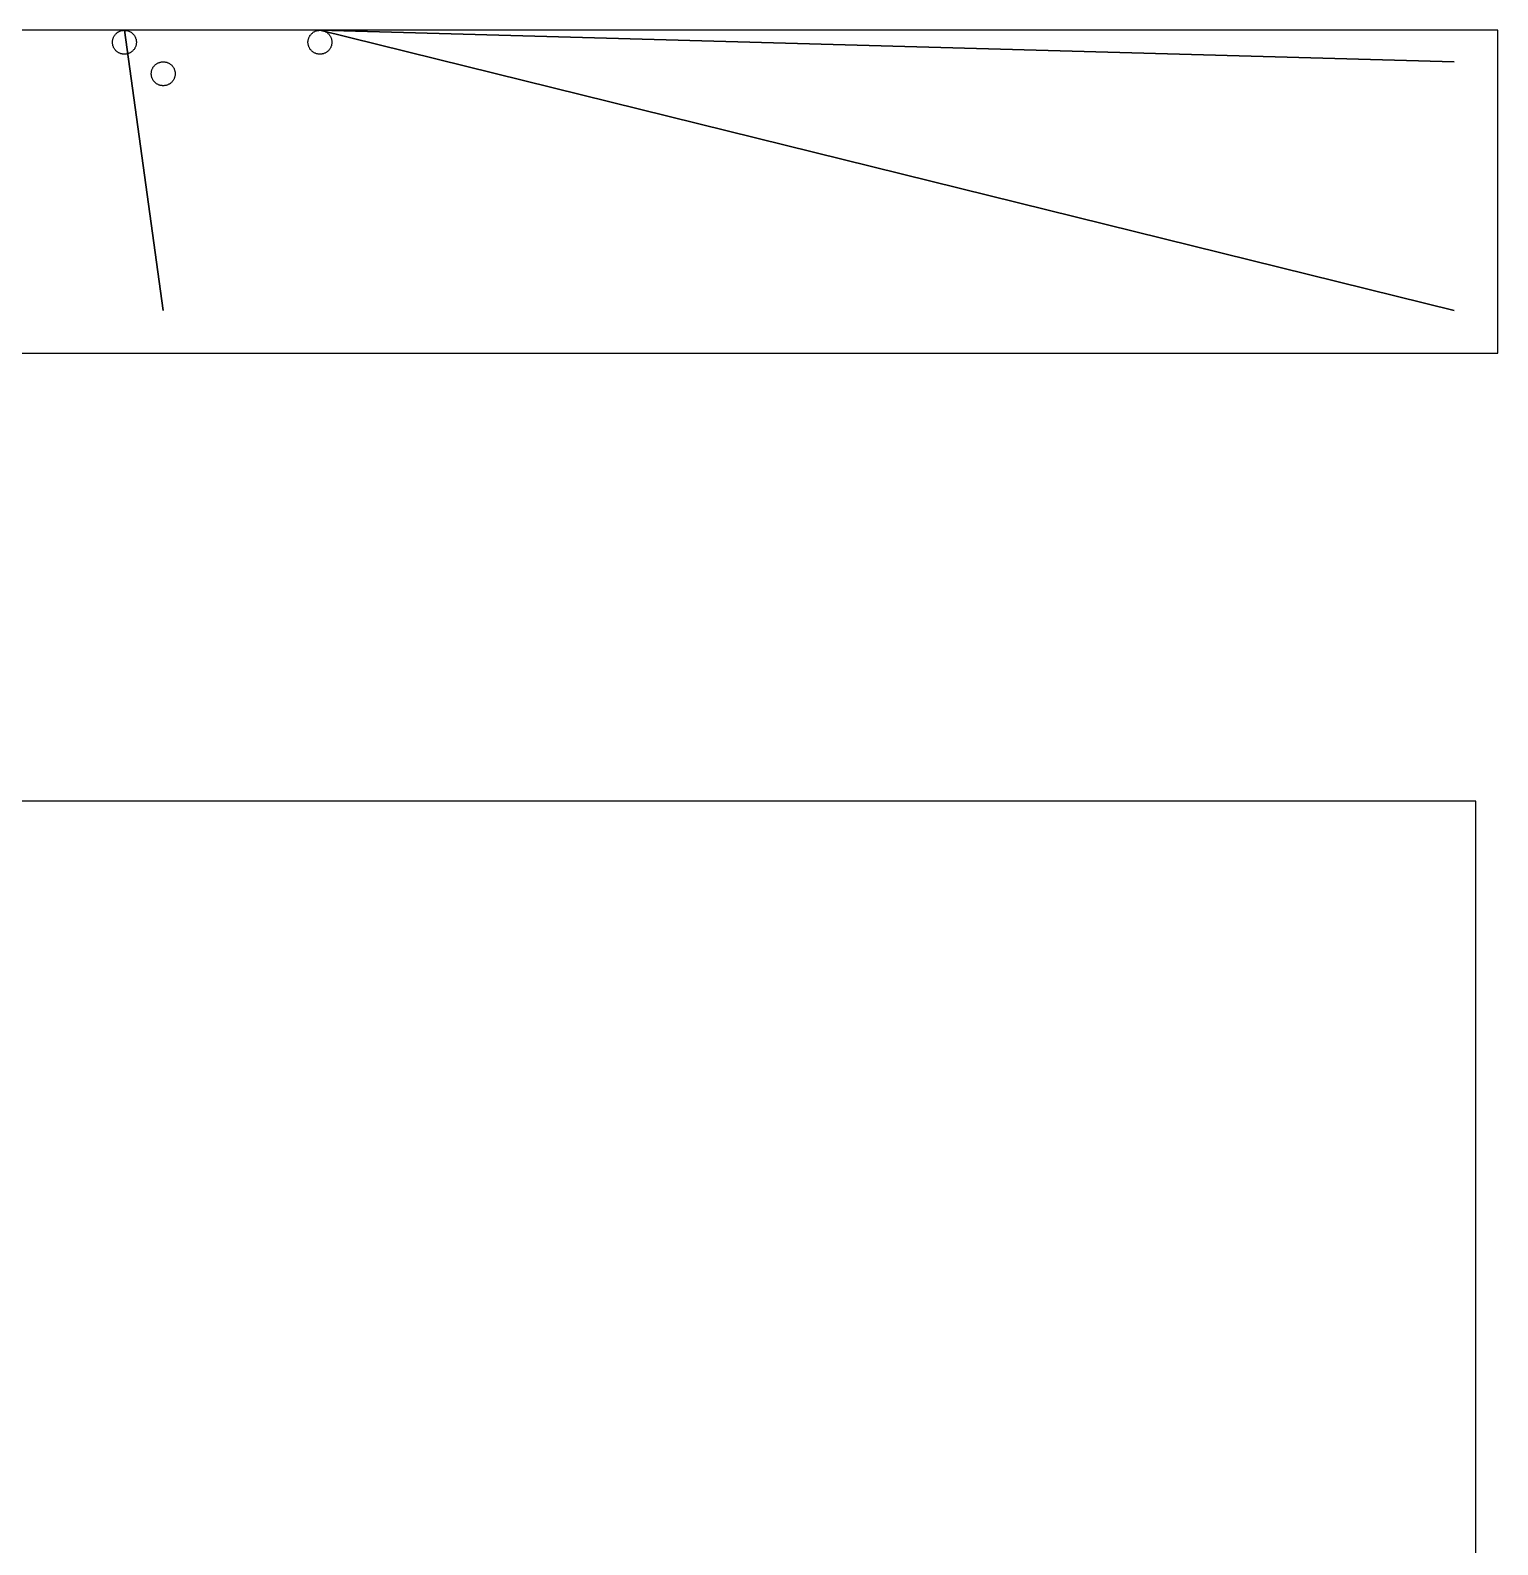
# Model space of a CAD drawing. Extents: x -29462 to 42578, y -23213 to 32194.
# Drawn here: x 27566 to 42578, y 16704 to 32194 of the extents above; entities that cross this region are included whole.
import ezdxf

# ---------------------------------------------------------------- set-up
doc = ezdxf.new("R2010")
doc.units = 0

msp = doc.modelspace()

# ---------------------------------------------------------------- linework, layer by layer
at = {"layer": 'Layer 1'}
for p, q in [((42577.9, 32194.4), (17321.4, 32194.4)), ((28407.0141, 32072.2142), (28407.163765, 32078.259488)), ((28407.163121, 32066.15417), (28407.0141, 32072.2142)), ((28407.609643, 32060.135424), (28407.163121, 32066.15417)), ((28407.163765, 32078.259488), (28407.609993, 32084.263781)), ((28407.609993, 32084.263781), (28408.34863, 32090.217144)), ((28408.34863, 32090.217144), (28409.375525, 32096.109642)), ((28409.375525, 32096.109642), (28410.686524, 32101.931342)), ((28410.686524, 32101.931342), (28412.277476, 32107.67231)), ((28412.277476, 32107.67231), (28414.144227, 32113.322612)), ((28414.144227, 32113.322612), (28416.282625, 32118.872313)), ((28416.282625, 32118.872313), (28418.688518, 32124.311478)), ((28418.688518, 32124.311478), (28421.357752, 32129.630176)), ((28421.357752, 32129.630176), (28424.286176, 32134.81847)), ((28424.286176, 32134.81847), (28427.469637, 32139.866427)), ((28427.469637, 32139.866427), (28430.903983, 32144.764112)), ((28430.903983, 32144.764112), (28434.58506, 32149.501592)), ((28434.58506, 32149.501592), (28438.508717, 32154.068933)), ((28438.508717, 32154.068933), (28442.6708, 32158.4562)), ((28442.6708, 32158.4562), (28447.044406, 32162.63253)), ((28447.044406, 32162.63253), (28451.598896, 32166.570949)), ((28451.598896, 32166.570949), (28456.324348, 32170.2673)), ((28456.324348, 32170.2673), (28461.210837, 32173.717425)), ((28461.210837, 32173.717425), (28466.248443, 32176.917167)), ((28466.248443, 32176.917167), (28471.427241, 32179.86237)), ((28471.427241, 32179.86237), (28476.73731, 32182.548875)), ((28476.73731, 32182.548875), (28482.168725, 32184.972525)), ((28482.168725, 32184.972525), (28487.711565, 32187.129164)), ((28487.711565, 32187.129164), (28493.355905, 32189.014634)), ((28493.355905, 32189.014634), (28499.091825, 32190.624777)), ((28499.091825, 32190.624777), (28504.9094, 32191.955438)), ((28504.9094, 32191.955438), (28510.798708, 32193.002457)), ((28510.798708, 32193.002457), (28516.749826, 32193.761679)), ((28516.749826, 32193.761679), (28522.752831, 32194.228946)), ((28522.752831, 32194.228946), (28528.7978, 32194.4001)), ((28528.7978, 32194.4001), (28925.7904, 29328.1542)), ((28925.7904, 29328.1542), (28529.2, 32194.4)), ((28529.2, 32194.4), (28535.260142, 32194.250929)), ((28535.260142, 32194.250929), (28541.278965, 32193.804375)), ((28541.278965, 32193.804375), (28547.246486, 32193.064464)), ((28547.246486, 32193.064464), (28553.152723, 32192.035325)), ((28553.152723, 32192.035325), (28558.987697, 32190.721086)), ((28558.987697, 32190.721086), (28564.741424, 32189.125874)), ((28564.741424, 32189.125874), (28570.403923, 32187.253818)), ((28570.403923, 32187.253818), (28575.965212, 32185.109045)), ((28575.965212, 32185.109045), (28581.415311, 32182.695683)), ((28581.415311, 32182.695683), (28586.744237, 32180.017859)), ((28586.744237, 32180.017859), (28591.942009, 32177.079703)), ((28591.942009, 32177.079703), (28596.998645, 32173.885342)), ((28596.998645, 32173.885342), (28601.904164, 32170.438903)), ((28601.904164, 32170.438903), (28606.648584, 32166.744514)), ((28606.648584, 32166.744514), (28611.221923, 32162.806304)), ((28611.221923, 32162.806304), (28615.6142, 32158.6284)), ((28615.6142, 32158.6284), (28619.794389, 32154.237948)), ((28619.794389, 32154.237948), (28623.735328, 32149.665954)), ((28623.735328, 32149.665954), (28627.432831, 32144.922452)), ((28627.432831, 32144.922452), (28630.882713, 32140.017472)), ((28630.882713, 32140.017472), (28634.080786, 32134.961047)), ((28634.080786, 32134.961047), (28637.022866, 32129.76321)), ((28637.022866, 32129.76321), (28639.704766, 32124.433992)), ((28639.704766, 32124.433992), (28642.1223, 32118.983425)), ((28642.1223, 32118.983425), (28644.271283, 32113.421542)), ((28644.271283, 32113.421542), (28646.147528, 32107.758375)), ((28646.147528, 32107.758375), (28647.74685, 32102.003955)), ((28647.74685, 32102.003955), (28649.065062, 32096.168316)), ((28649.065062, 32096.168316), (28650.09798, 32090.261488)), ((28650.09798, 32090.261488), (28650.841416, 32084.293505)), ((28650.841416, 32084.293505), (28651.291184, 32078.274398)), ((28651.293229, 32066.152476), (28650.846318, 32060.132512)), ((28651.291184, 32078.274398), (28651.4431, 32072.2142)), ((28651.4431, 32072.2142), (28651.293229, 32066.152476)), ((30407.0568, 32072.2142), (30407.206452, 32078.259442)), ((30407.0568, 32072.2142), (30407.206452, 32078.259393)), ((30407.206347, 32066.152556), (30407.0568, 32072.2142)), ((30407.206347, 32066.152538), (30407.0568, 32072.2142)), ((30407.654331, 32060.132647), (30407.206347, 32066.152556)), ((30407.654331, 32060.132614), (30407.206347, 32066.152538)), ((30407.206452, 32078.259442), (30407.652644, 32084.263707)), ((30407.206452, 32078.259393), (30407.652644, 32084.263621)), ((30407.652644, 32084.263707), (30408.39123, 32090.217059)), ((30407.652644, 32084.263621), (30408.39123, 32090.216947)), ((30408.39123, 32090.217059), (30409.418061, 32096.109559)), ((30408.39123, 32090.216947), (30409.418061, 32096.109431)), ((30409.418061, 32096.109559), (30410.728992, 32101.931273)), ((30409.418061, 32096.109431), (30410.728992, 32101.931137)), ((30410.728992, 32101.931273), (30412.319875, 32107.672263)), ((30410.728992, 32101.931137), (30412.319875, 32107.672126)), ((30412.319875, 32107.672263), (30414.186564, 32113.322592)), ((30412.319875, 32107.672126), (30414.186564, 32113.322459)), ((30414.186564, 32113.322592), (30416.324912, 32118.872325)), ((30414.186564, 32113.322459), (30416.324912, 32118.8722)), ((30416.324912, 32118.872325), (30418.730773, 32124.311524)), ((30416.324912, 32118.8722), (30418.730773, 32124.311409)), ((30418.730773, 32124.311524), (30421.399998, 32129.630253)), ((30418.730773, 32124.311409), (30421.399998, 32129.630149)), ((30421.399998, 32129.630253), (30424.328442, 32134.818575)), ((30421.399998, 32129.630149), (30424.328442, 32134.818482)), ((30424.328442, 32134.818575), (30427.511958, 32139.866553)), ((30424.328442, 32134.818482), (30427.511958, 32139.866469)), ((30427.511958, 32139.866553), (30430.946398, 32144.764252)), ((30427.511958, 32139.866469), (30430.946398, 32144.764172)), ((30430.946398, 32144.764252), (30434.627617, 32149.501733)), ((30430.946398, 32144.764172), (30434.627617, 32149.501654)), ((30434.627617, 32149.501733), (30438.551466, 32154.069062)), ((30434.627617, 32149.501654), (30438.551466, 32154.068976)), ((30438.551466, 32154.069062), (30442.7138, 32158.4563)), ((30438.551466, 32154.068976), (30442.7138, 32158.4562)), ((30442.7138, 32158.4563), (30447.086744, 32162.632587)), ((30442.7138, 32158.4562), (30447.086744, 32162.632524)), ((30447.086744, 32162.632587), (30451.640802, 32166.570955)), ((30447.086744, 32162.632524), (30451.640802, 32166.570925)), ((30451.640802, 32166.570955), (30456.366023, 32170.267248)), ((30451.640802, 32166.570925), (30456.366023, 32170.267248)), ((30456.366023, 32170.267248), (30461.252455, 32173.717341)), ((30456.366023, 32170.267248), (30461.252455, 32173.717313)), ((30461.252455, 32173.717341), (30466.290144, 32176.917046)), ((30461.252455, 32173.717313), (30466.290144, 32176.916994)), ((30466.290144, 32176.917046), (30471.469139, 32179.862211)), ((30466.290144, 32176.916994), (30471.469139, 32179.862139)), ((30471.469139, 32179.862211), (30476.779488, 32182.548681)), ((30471.469139, 32179.862139), (30476.779488, 32182.548592)), ((30476.779488, 32182.548681), (30482.211237, 32184.9723)), ((30476.779488, 32182.548592), (30482.211237, 32184.9722)), ((30482.211237, 32184.9723), (30487.754436, 32187.128915)), ((30482.211237, 32184.9722), (30487.754436, 32187.128808)), ((30487.754436, 32187.128915), (30493.399131, 32189.01437)), ((30487.754436, 32187.128808), (30493.399131, 32189.014261)), ((30493.399131, 32189.01437), (30499.13537, 32190.624511)), ((30493.399131, 32189.014261), (30499.13537, 32190.624406)), ((30499.13537, 32190.624511), (30504.953202, 32191.955184)), ((30499.13537, 32190.624406), (30504.953202, 32191.955088)), ((30504.953202, 32191.955184), (30510.842672, 32193.002234)), ((30504.953202, 32191.955088), (30510.842672, 32193.002152)), ((30510.842672, 32193.002234), (30516.793831, 32193.761507)), ((30510.842672, 32193.002152), (30516.793831, 32193.761445)), ((30516.793831, 32193.761507), (30522.796724, 32194.228847)), ((30516.793831, 32193.761445), (30522.796724, 32194.228813)), ((30522.796724, 32194.228813), (30528.8414, 32194.4001)), ((30522.796724, 32194.228847), (30528.8414, 32194.4001)), ((30528.8414, 32194.4001), (42133.2, 31872)), ((30528.8414, 32194.4001), (42133.1904, 29328.1542)), ((42133.2, 31872), (30529.3, 32194.4)), ((30529.3, 32194.4), (30535.359832, 32194.250988)), ((42133.1904, 29328.1542), (30529.3, 32194.4)), ((30529.3, 32194.4), (30535.359832, 32194.250929)), ((30535.359832, 32194.250988), (30541.378396, 32193.804476)), ((30535.359832, 32194.250929), (30541.378396, 32193.804375)), ((30541.378396, 32193.804476), (30547.345705, 32193.064596)), ((30541.378396, 32193.804375), (30547.345705, 32193.064464)), ((30547.345705, 32193.064596), (30553.251773, 32192.035476)), ((30547.345705, 32193.064464), (30553.251773, 32192.035325)), ((30553.251773, 32192.035476), (30559.086615, 32190.721245)), ((30553.251773, 32192.035325), (30559.086615, 32190.721086)), ((30559.086615, 32190.721245), (30564.840242, 32189.126034)), ((30559.086615, 32190.721086), (30564.840242, 32189.125874)), ((30564.840242, 32189.126034), (30570.50267, 32187.253973)), ((30564.840242, 32189.125874), (30570.50267, 32187.253818)), ((30570.50267, 32187.253973), (30576.063912, 32185.109189)), ((30570.50267, 32187.253818), (30576.063912, 32185.109045)), ((30576.063912, 32185.109189), (30581.513982, 32182.695814)), ((30576.063912, 32185.109045), (30581.513982, 32182.695683)), ((30581.513982, 32182.695814), (30586.842894, 32180.017977)), ((30581.513982, 32182.695683), (30586.842894, 32180.017859)), ((30586.842894, 32180.017977), (30592.04066, 32177.079807)), ((30586.842894, 32180.017859), (30592.04066, 32177.079703)), ((30592.04066, 32177.079807), (30597.097295, 32173.885434)), ((30592.04066, 32177.079703), (30597.097295, 32173.885342)), ((30597.097295, 32173.885434), (30602.002813, 32170.438987)), ((30597.097295, 32173.885342), (30602.002813, 32170.438903)), ((30602.002813, 32170.438987), (30606.747228, 32166.744596)), ((30602.002813, 32170.438903), (30606.747228, 32166.744514)), ((30606.747228, 32166.744596), (30611.320552, 32162.80639)), ((30606.747228, 32166.744514), (30611.320552, 32162.806304)), ((30611.320552, 32162.80639), (30615.7128, 32158.6285)), ((30611.320552, 32162.806304), (30615.7128, 32158.6284)), ((30615.7128, 32158.6285), (30619.892953, 32154.238031)), ((30615.7128, 32158.6284), (30619.892953, 32154.237948)), ((30619.892953, 32154.238031), (30623.833894, 32149.666025)), ((30619.892953, 32154.237948), (30623.833894, 32149.665954)), ((30623.833894, 32149.666025), (30627.531433, 32144.922514)), ((30623.833894, 32149.665954), (30627.531433, 32144.922452)), ((30627.531433, 32144.922514), (30630.981378, 32140.017528)), ((30627.531433, 32144.922452), (30630.981378, 32140.017472)), ((30630.981378, 32140.017528), (30634.17954, 32134.9611)), ((30630.981378, 32140.017472), (30634.17954, 32134.961047)), ((30634.17954, 32134.9611), (30637.121729, 32129.763261)), ((30634.17954, 32134.961047), (30637.121729, 32129.76321)), ((30637.121729, 32129.763261), (30639.803754, 32124.434042)), ((30637.121729, 32129.76321), (30639.803754, 32124.433992)), ((30639.803754, 32124.434042), (30642.221425, 32118.983475)), ((30639.803754, 32124.433992), (30642.221425, 32118.983425)), ((30642.221425, 32118.983475), (30644.370551, 32113.421592)), ((30642.221425, 32118.983425), (30644.370551, 32113.421542)), ((30644.370551, 32113.421592), (30646.246943, 32107.758424)), ((30644.370551, 32113.421542), (30646.246943, 32107.758375)), ((30646.246943, 32107.758424), (30647.846409, 32102.004002)), ((30646.246943, 32107.758375), (30647.846409, 32102.003955)), ((30647.846409, 32102.004002), (30649.164759, 32096.168359)), ((30647.846409, 32102.003955), (30649.164759, 32096.168316)), ((30649.164759, 32096.168359), (30650.197804, 32090.261526)), ((30649.164759, 32096.168316), (30650.197804, 32090.261488)), ((30650.197804, 32090.261526), (30650.941353, 32084.293534)), ((30650.197804, 32090.261488), (30650.941353, 32084.293505)), ((30650.941353, 32084.293534), (30651.391215, 32078.274415)), ((30650.941353, 32084.293505), (30651.391215, 32078.274398)), ((30651.393325, 32066.152476), (30650.946406, 32060.132512)), ((30651.393325, 32066.152473), (30650.946406, 32060.132504)), ((30651.391215, 32078.274415), (30651.5432, 32072.2142)), ((30651.391215, 32078.274398), (30651.5432, 32072.2142)), ((30651.5432, 32072.2142), (30651.393325, 32066.152473)), ((30651.5432, 32072.2142), (30651.393325, 32066.152476)), ((42577.9, 28890.6), (42577.9, 32194.4)), ((28408.349534, 32054.167949), (28407.609643, 32060.135424)), ((28409.378666, 32048.26173), (28408.349534, 32054.167949)), ((28410.692906, 32042.426753), (28409.378666, 32048.26173)), ((28412.288125, 32036.673005), (28410.692906, 32042.426753)), ((28414.160191, 32031.010471), (28412.288125, 32036.673005)), ((28416.304975, 32025.449137), (28414.160191, 32031.010471)), ((28418.718346, 32019.99899), (28416.304975, 32025.449137)), ((28421.396172, 32014.670015), (28418.718346, 32019.99899)), ((28424.334325, 32009.472199), (28421.396172, 32014.670015)), ((28427.528672, 32004.415527), (28424.334325, 32009.472199)), ((28430.975084, 31999.509985), (28427.528672, 32004.415527)), ((28434.669429, 31994.765559), (28430.975084, 31999.509985)), ((28438.607578, 31990.192235), (28434.669429, 31994.765559)), ((28442.7854, 31985.8), (28438.607578, 31990.192235)), ((28447.175835, 31981.619808), (28442.7854, 31985.8)), ((28451.747813, 31977.678861), (28447.175835, 31981.619808)), ((28456.491305, 31973.981346), (28451.747813, 31977.678861)), ((28461.396277, 31970.53145), (28456.491305, 31973.981346)), ((28466.452697, 31967.33336), (28461.396277, 31970.53145)), ((28471.650536, 31964.391264), (28466.452697, 31967.33336)), ((28476.97976, 31961.709348), (28471.650536, 31964.391264)), ((28482.430337, 31959.291799), (28476.97976, 31961.709348)), ((28487.992238, 31957.142806), (28482.430337, 31959.291799)), ((28493.655428, 31955.266554), (28487.992238, 31957.142806)), ((28499.409878, 31953.667231), (28493.655428, 31955.266554)), ((28505.245555, 31952.349024), (28499.409878, 31953.667231)), ((28511.152427, 31951.316121), (28505.245555, 31952.349024)), ((28517.120463, 31950.572707), (28511.152427, 31951.316121)), ((28523.139631, 31950.122971), (28517.120463, 31950.572707)), ((28529.1999, 31949.9711), (28523.139631, 31950.122971)), ((28535.262009, 31950.120626), (28529.1999, 31949.9711)), ((28541.283575, 31950.568588), (28535.262009, 31950.120626)), ((28547.254496, 31951.310745), (28541.283575, 31950.568588)), ((28553.164672, 31952.342852), (28547.254496, 31951.310745)), ((28559.003999, 31953.660667), (28553.164672, 31952.342852)), ((28564.762377, 31955.259948), (28559.003999, 31953.660667)), ((28570.429703, 31957.136453), (28564.762377, 31955.259948)), ((28575.995875, 31959.285938), (28570.429703, 31957.136453)), ((28581.450792, 31961.70416), (28575.995875, 31959.285938)), ((28586.784351, 31964.386878), (28581.450792, 31961.70416)), ((28591.986451, 31967.329849), (28586.784351, 31964.386878)), ((28597.046991, 31970.52883), (28591.986451, 31967.329849)), ((28601.955867, 31973.979578), (28597.046991, 31970.52883)), ((28606.702979, 31977.677851), (28601.955867, 31973.979578)), ((28611.278223, 31981.619406), (28606.702979, 31977.677851)), ((28615.6715, 31985.8), (28611.278223, 31981.619406)), ((28619.851139, 31990.192418), (28615.6715, 31985.8)), ((28623.790515, 31994.765649), (28619.851139, 31990.192418)), ((28627.485572, 31999.509762), (28623.790515, 31994.765649)), ((28630.932255, 32004.414823), (28627.485572, 31999.509762)), ((28634.126508, 32009.470902), (28630.932255, 32004.414823)), ((28637.064277, 32014.668064), (28634.126508, 32009.470902)), ((28639.741505, 32019.996379), (28637.064277, 32014.668064)), ((28642.154138, 32025.445912), (28639.741505, 32019.996379)), ((28644.298119, 32031.006733), (28642.154138, 32025.445912)), ((28646.169394, 32036.668909), (28644.298119, 32031.006733)), ((28647.763906, 32042.422507), (28646.169394, 32036.668909)), ((28649.077602, 32048.257595), (28647.763906, 32042.422507)), ((28650.106424, 32054.164241), (28649.077602, 32048.257595)), ((28650.846318, 32060.132512), (28650.106424, 32054.164241)), ((30408.396507, 32054.164409), (30407.654331, 32060.132647)), ((30408.396507, 32054.164364), (30407.654331, 32060.132614)), ((30409.428628, 32048.257777), (30408.396507, 32054.164409)), ((30409.428628, 32048.257722), (30408.396507, 32054.164364)), ((30410.746449, 32042.422685), (30409.428628, 32048.257777)), ((30410.746449, 32042.422624), (30409.428628, 32048.257722)), ((30412.345724, 32036.669071), (30410.746449, 32042.422685)), ((30412.345724, 32036.669006), (30410.746449, 32042.422624)), ((30414.222206, 32031.006868), (30412.345724, 32036.669071)), ((30414.222206, 32031.006803), (30412.345724, 32036.669006)), ((30416.37165, 32025.446013), (30414.222206, 32031.006868)), ((30416.37165, 32025.44595), (30414.222206, 32031.006803)), ((30418.78981, 32019.996439), (30416.37165, 32025.446013)), ((30418.78981, 32019.996383), (30416.37165, 32025.44595)), ((30421.472439, 32014.668084), (30418.78981, 32019.996439)), ((30421.472439, 32014.668038), (30418.78981, 32019.996383)), ((30424.415291, 32009.470881), (30421.472439, 32014.668084)), ((30424.415291, 32009.470849), (30421.472439, 32014.668038)), ((30427.614122, 32004.414767), (30424.415291, 32009.470881)), ((30427.614122, 32004.414753), (30424.415291, 32009.470849)), ((30431.064684, 31999.509677), (30427.614122, 32004.414767)), ((30431.064684, 31999.509685), (30427.614122, 32004.414753)), ((30434.762732, 31994.765579), (30431.064684, 31999.509685)), ((30434.762732, 31994.765545), (30431.064684, 31999.509677)), ((30438.704019, 31990.192373), (30434.762732, 31994.765579)), ((30438.704019, 31990.192308), (30434.762732, 31994.765545)), ((30442.8843, 31985.8), (30438.704019, 31990.192373)), ((30442.8843, 31985.7999), (30438.704019, 31990.192308)), ((30447.276435, 31981.619406), (30442.8843, 31985.8)), ((30447.276435, 31981.619331), (30442.8843, 31985.7999)), ((30451.849484, 31977.677851), (30447.276435, 31981.619406)), ((30451.849484, 31977.677813), (30447.276435, 31981.619331)), ((30456.593506, 31973.97958), (30451.849484, 31977.677851)), ((30456.593506, 31973.979585), (30451.849484, 31977.677813)), ((30461.498556, 31970.528886), (30456.593506, 31973.979585)), ((30461.498556, 31970.528833), (30456.593506, 31973.97958)), ((30466.554692, 31967.329957), (30461.498556, 31970.528886)), ((30466.554692, 31967.329853), (30461.498556, 31970.528833)), ((30471.751969, 31964.387037), (30466.554692, 31967.329957)), ((30471.751969, 31964.386884), (30466.554692, 31967.329853)), ((30477.080444, 31961.704365), (30471.751969, 31964.387037)), ((30477.080444, 31961.704167), (30471.751969, 31964.386884)), ((30482.530175, 31959.28618), (30477.080444, 31961.704365)), ((30482.530175, 31959.285945), (30477.080444, 31961.704167)), ((30488.091217, 31957.136723), (30482.530175, 31959.28618)), ((30488.091217, 31957.136461), (30482.530175, 31959.285945)), ((30493.753628, 31955.260232), (30488.091217, 31957.136723)), ((30493.753628, 31955.259957), (30488.091217, 31957.136461)), ((30499.507464, 31953.660948), (30493.753628, 31955.260232)), ((30499.507464, 31953.660676), (30493.753628, 31955.259957)), ((30505.342781, 31952.343109), (30499.507464, 31953.660948)), ((30505.342781, 31952.34286), (30499.507464, 31953.660676)), ((30511.249637, 31951.310955), (30505.342781, 31952.343109)), ((30511.249637, 31951.310752), (30505.342781, 31952.34286)), ((30517.218087, 31950.568726), (30511.249637, 31951.310955)), ((30517.218087, 31950.568594), (30511.249637, 31951.310752)), ((30523.23819, 31950.120661), (30517.218087, 31950.568726)), ((30523.23819, 31950.120629), (30517.218087, 31950.568594)), ((30529.3, 31949.971), (30523.23819, 31950.120661)), ((30529.3, 31949.9711), (30523.23819, 31950.120629)), ((30535.361927, 31950.120626), (30529.3, 31949.9711)), ((30535.361927, 31950.12051), (30529.3, 31949.971)), ((30541.383359, 31950.568588), (30535.361927, 31950.120626)), ((30541.383359, 31950.56846), (30535.361927, 31950.12051)), ((30547.354188, 31951.310745), (30541.383359, 31950.568588)), ((30547.354188, 31951.310607), (30541.383359, 31950.56846)), ((30553.264308, 31952.342852), (30547.354188, 31951.310745)), ((30553.264308, 31952.342709), (30547.354188, 31951.310607)), ((30559.103612, 31953.660667), (30553.264308, 31952.342852)), ((30559.103612, 31953.660523), (30553.264308, 31952.342709)), ((30564.861994, 31955.259948), (30559.103612, 31953.660667)), ((30564.861994, 31955.259804), (30559.103612, 31953.660523)), ((30570.529346, 31957.136453), (30564.861994, 31955.259948)), ((30570.529346, 31957.136311), (30564.861994, 31955.259804)), ((30576.095562, 31959.285938), (30570.529346, 31957.136453)), ((30576.095562, 31959.2858), (30570.529346, 31957.136311)), ((30581.550536, 31961.70416), (30576.095562, 31959.285938)), ((30581.550536, 31961.704028), (30576.095562, 31959.2858)), ((30586.884161, 31964.386878), (30581.550536, 31961.70416)), ((30586.884161, 31964.386752), (30581.550536, 31961.704028)), ((30592.08633, 31967.329849), (30586.884161, 31964.386878)), ((30592.08633, 31967.329729), (30586.884161, 31964.386752)), ((30597.146936, 31970.52883), (30592.08633, 31967.329849)), ((30597.146936, 31970.528716), (30592.08633, 31967.329729)), ((30602.055873, 31973.979578), (30597.146936, 31970.52883)), ((30602.055873, 31973.979469), (30597.146936, 31970.528716)), ((30606.803033, 31977.677851), (30602.055873, 31973.979578)), ((30606.803033, 31977.677746), (30602.055873, 31973.979469)), ((30611.378311, 31981.619406), (30606.803033, 31977.677851)), ((30611.378311, 31981.619304), (30606.803033, 31977.677746)), ((30615.7716, 31985.8), (30611.378311, 31981.619406)), ((30615.7716, 31985.7999), (30611.378311, 31981.619304)), ((30619.95119, 31990.192418), (30615.7716, 31985.8)), ((30619.95119, 31990.192302), (30615.7716, 31985.7999)), ((30623.890529, 31994.765649), (30619.95119, 31990.192418)), ((30623.890529, 31994.765525), (30619.95119, 31990.192302)), ((30627.58556, 31999.509762), (30623.890529, 31994.765649)), ((30627.58556, 31999.509634), (30623.890529, 31994.765525)), ((30631.032228, 32004.414823), (30627.58556, 31999.509762)), ((30631.032228, 32004.414697), (30627.58556, 31999.509634)), ((30634.226475, 32009.470902), (30631.032228, 32004.414823)), ((30634.226475, 32009.470781), (30631.032228, 32004.414697)), ((30637.164245, 32014.668064), (30634.226475, 32009.470902)), ((30637.164245, 32014.667952), (30634.226475, 32009.470781)), ((30639.84148, 32019.996379), (30637.164245, 32014.668064)), ((30639.84148, 32019.996278), (30637.164245, 32014.667952)), ((30642.254125, 32025.445912), (30639.84148, 32019.996379)), ((30642.254125, 32025.445825), (30639.84148, 32019.996278)), ((30644.398122, 32031.006733), (30642.254125, 32025.445912)), ((30644.398122, 32031.00666), (30642.254125, 32025.445825)), ((30646.269414, 32036.668909), (30644.398122, 32031.006733)), ((30646.269414, 32036.668851), (30644.398122, 32031.00666)), ((30647.863946, 32042.422507), (30646.269414, 32036.668909)), ((30647.863946, 32042.422464), (30646.269414, 32036.668851)), ((30649.177659, 32048.257595), (30647.863946, 32042.422507)), ((30649.177659, 32048.257566), (30647.863946, 32042.422464)), ((30650.206498, 32054.164241), (30649.177659, 32048.257595)), ((30650.206498, 32054.164223), (30649.177659, 32048.257566)), ((30650.946406, 32060.132512), (30650.206498, 32054.164241)), ((30650.946406, 32060.132504), (30650.206498, 32054.164223)), ((28804.016854, 31749.8142), (28804.166519, 31755.859525)), ((28804.166519, 31755.859525), (28804.612747, 31761.863851)), ((28804.612747, 31761.863851), (28805.351384, 31767.817244)), ((28805.351384, 31767.817244), (28806.378279, 31773.70977)), ((28806.378279, 31773.70977), (28807.689278, 31779.531495)), ((28807.689278, 31779.531495), (28809.28023, 31785.272483)), ((28809.28023, 31785.272483), (28811.146981, 31790.9228)), ((28811.146981, 31790.9228), (28813.285379, 31796.472513)), ((28813.285379, 31796.472513), (28815.691272, 31801.911685)), ((28815.691272, 31801.911685), (28818.360506, 31807.230385)), ((28818.360506, 31807.230385), (28821.28893, 31812.418675)), ((28821.28893, 31812.418675), (28824.472391, 31817.466623)), ((28824.472391, 31817.466623), (28827.906737, 31822.364294)), ((28827.906737, 31822.364294), (28831.587814, 31827.101754)), ((28831.587814, 31827.101754), (28835.511471, 31831.669067)), ((28835.511471, 31831.669067), (28839.673554, 31836.0563)), ((28839.673554, 31836.0563), (28844.04716, 31840.232613)), ((28844.04716, 31840.232613), (28848.60165, 31844.171016)), ((28848.60165, 31844.171016), (28853.327102, 31847.867354)), ((28853.327102, 31847.867354), (28858.213591, 31851.317467)), ((28858.213591, 31851.317467), (28863.251197, 31854.5172)), ((28863.251197, 31854.5172), (28868.429995, 31857.462394)), ((28868.429995, 31857.462394), (28873.740064, 31860.148892)), ((28873.740064, 31860.148892), (28879.171479, 31862.572538)), ((28879.171479, 31862.572538), (28884.714319, 31864.729172)), ((28884.714319, 31864.729172), (28890.358659, 31866.614639)), ((28890.358659, 31866.614639), (28896.094579, 31868.22478)), ((28896.094579, 31868.22478), (28901.912154, 31869.555439)), ((28901.912154, 31869.555439), (28907.801462, 31870.602458)), ((28907.801462, 31870.602458), (28913.75258, 31871.361679)), ((28913.75258, 31871.361679), (28919.755585, 31871.828946)), ((28919.755585, 31871.828946), (28925.800554, 31872.0001)), ((28925.800554, 31872.0001), (28925.8, 31872)), ((28925.8, 31872), (28926.202754, 31872)), ((28926.202754, 31872), (28932.262896, 31871.850988)), ((28932.262896, 31871.850988), (28938.281719, 31871.404476)), ((28938.281719, 31871.404476), (28944.24924, 31870.664596)), ((28944.24924, 31870.664596), (28950.155477, 31869.635476)), ((28950.155477, 31869.635476), (28955.990451, 31868.321245)), ((28955.990451, 31868.321245), (28961.744178, 31866.726034)), ((28961.744178, 31866.726034), (28967.406677, 31864.853973)), ((28967.406677, 31864.853973), (28972.967966, 31862.709189)), ((28972.967966, 31862.709189), (28978.418065, 31860.295814)), ((28978.418065, 31860.295814), (28983.746991, 31857.617977)), ((28983.746991, 31857.617977), (28988.944763, 31854.679807)), ((28988.944763, 31854.679807), (28994.001399, 31851.485434)), ((28994.001399, 31851.485434), (28998.906918, 31848.038987)), ((28998.906918, 31848.038987), (29003.651338, 31844.344596)), ((29003.651338, 31844.344596), (29008.224677, 31840.40639)), ((29008.224677, 31840.40639), (29012.616954, 31836.2285)), ((29012.616954, 31836.2285), (29016.797143, 31831.838031)), ((29016.797143, 31831.838031), (29020.738082, 31827.266025)), ((29020.738082, 31827.266025), (29024.435585, 31822.522514)), ((29024.435585, 31822.522514), (29027.885466, 31817.617528)), ((29027.885466, 31817.617528), (29031.08354, 31812.5611)), ((29031.08354, 31812.5611), (29034.02562, 31807.363261)), ((29034.02562, 31807.363261), (29036.70752, 31802.034042)), ((29036.70752, 31802.034042), (29039.125054, 31796.583475)), ((29039.125054, 31796.583475), (29041.274037, 31791.021592)), ((29041.274037, 31791.021592), (29043.150282, 31785.358424)), ((29043.150282, 31785.358424), (29044.749604, 31779.604002)), ((29044.749604, 31779.604002), (29046.067816, 31773.768359)), ((29046.067816, 31773.768359), (29047.100734, 31767.861526)), ((29047.100734, 31767.861526), (29047.84417, 31761.893534)), ((29047.84417, 31761.893534), (29048.293938, 31755.874415)), ((29048.293938, 31755.874415), (29048.445854, 31749.8142)), ((28804.165875, 31743.754152), (28804.016854, 31749.8142)), ((28804.612397, 31737.735391), (28804.165875, 31743.754152)), ((28805.352288, 31731.767902), (28804.612397, 31737.735391)), ((28806.38142, 31725.861672), (28805.352288, 31731.767902)), ((28807.69566, 31720.026686), (28806.38142, 31725.861672)), ((28809.290879, 31714.272929), (28807.69566, 31720.026686)), ((28811.162945, 31708.610389), (28809.290879, 31714.272929)), ((28813.307729, 31703.04905), (28811.162945, 31708.610389)), ((28815.7211, 31697.598899), (28813.307729, 31703.04905)), ((28818.398926, 31692.269921), (28815.7211, 31697.598899)), ((28821.337079, 31687.072102), (28818.398926, 31692.269921)), ((28824.531426, 31682.015428), (28821.337079, 31687.072102)), ((28827.977838, 31677.109885), (28824.531426, 31682.015428)), ((28831.672183, 31672.365459), (28827.977838, 31677.109885)), ((28835.610332, 31667.792135), (28831.672183, 31672.365459)), ((28839.788154, 31663.3999), (28835.610332, 31667.792135)), ((28844.178589, 31659.219776), (28839.788154, 31663.3999)), ((28848.750567, 31655.278915), (28844.178589, 31659.219776)), ((28853.494059, 31651.581498), (28848.750567, 31655.278915)), ((28858.399031, 31648.131708), (28853.494059, 31651.581498)), ((28863.455451, 31644.933724), (28858.399031, 31648.131708)), ((28868.65329, 31641.991729), (28863.455451, 31644.933724)), ((28873.982514, 31639.309904), (28868.65329, 31641.991729)), ((28879.433091, 31636.892429), (28873.982514, 31639.309904)), ((28884.994992, 31634.743486), (28879.433091, 31636.892429)), ((28890.658182, 31632.867256), (28884.994992, 31634.743486)), ((28896.412632, 31631.267921), (28890.658182, 31632.867256)), ((28902.248309, 31629.949661), (28896.412632, 31631.267921)), ((28908.155181, 31628.916658), (28902.248309, 31629.949661)), ((28914.123217, 31628.173092), (28908.155181, 31628.916658)), ((28920.142385, 31627.723146), (28914.123217, 31628.173092)), ((28926.202654, 31627.571), (28920.142385, 31627.723146)), ((28932.264763, 31627.72051), (28926.202654, 31627.571)), ((28938.286329, 31628.16846), (28932.264763, 31627.72051)), ((28944.25725, 31628.910607), (28938.286329, 31628.16846)), ((28950.167426, 31629.942709), (28944.25725, 31628.910607)), ((28956.006753, 31631.260523), (28950.167426, 31629.942709)), ((28961.765131, 31632.859804), (28956.006753, 31631.260523)), ((28967.432457, 31634.736311), (28961.765131, 31632.859804)), ((28972.998629, 31636.8858), (28967.432457, 31634.736311)), ((28978.453546, 31639.304028), (28972.998629, 31636.8858)), ((28983.787105, 31641.986752), (28978.453546, 31639.304028)), ((28988.989205, 31644.929729), (28983.787105, 31641.986752)), ((28994.049745, 31648.128716), (28988.989205, 31644.929729)), ((28998.958621, 31651.579469), (28994.049745, 31648.128716)), ((29003.705733, 31655.277746), (28998.958621, 31651.579469)), ((29008.280977, 31659.219304), (29003.705733, 31655.277746)), ((29012.674254, 31663.3999), (29008.280977, 31659.219304)), ((29016.853893, 31667.792302), (29012.674254, 31663.3999)), ((29020.793269, 31672.365525), (29016.853893, 31667.792302)), ((29024.488326, 31677.109634), (29020.793269, 31672.365525)), ((29027.935009, 31682.014697), (29024.488326, 31677.109634)), ((29031.129262, 31687.070781), (29027.935009, 31682.014697)), ((29034.067031, 31692.267952), (29031.129262, 31687.070781)), ((29036.744259, 31697.596278), (29034.067031, 31692.267952)), ((29039.156891, 31703.045825), (29036.744259, 31697.596278)), ((29041.300873, 31708.60666), (29039.156891, 31703.045825)), ((29043.172148, 31714.268851), (29041.300873, 31708.60666)), ((29044.76666, 31720.022464), (29043.172148, 31714.268851)), ((29046.080356, 31725.857566), (29044.76666, 31720.022464)), ((29047.109178, 31731.764223), (29046.080356, 31725.857566)), ((29047.849072, 31737.732504), (29047.109178, 31731.764223)), ((29048.295983, 31743.752473), (29047.849072, 31737.732504)), ((29048.445854, 31749.8142), (29048.295983, 31743.752473)), ((17321.4, 28890.6), (42577.9, 28890.6)), ((42353.9, 24310.6), (4180.27, 24310.6)), ((42353.9, 9397.14), (42353.9, 24310.6))]:
    msp.add_line(p, q, dxfattribs=at)

doc.saveas('drawing.dxf')
